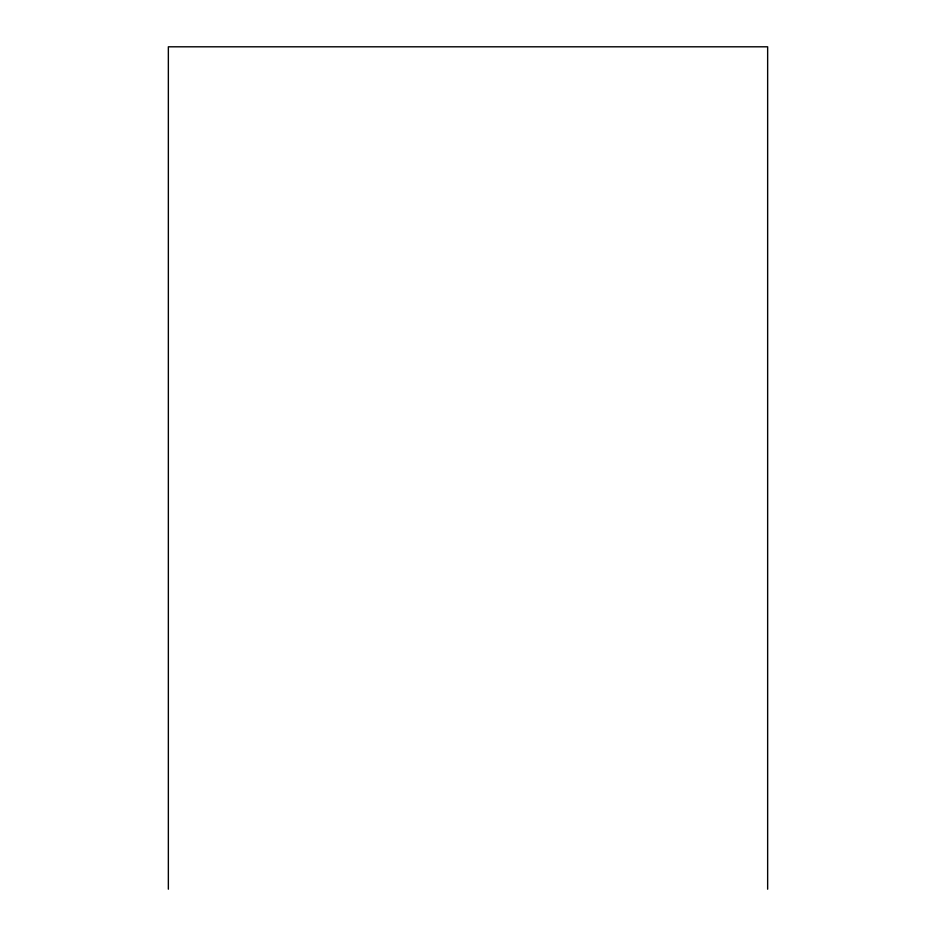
<?xml version="1.0" encoding="UTF-8"?>
<svg xmlns="http://www.w3.org/2000/svg" width="936" height="936" viewBox="0 0 936 936"><rect width="100%" height="100%" fill="white"/><g stroke="black" fill="none" stroke-linecap="round" stroke-linejoin="round"><path stroke-width="1.4" d="M767.649 889.2L767.649 46.8L168.351 46.8L168.351 889.2"/></g></svg>
